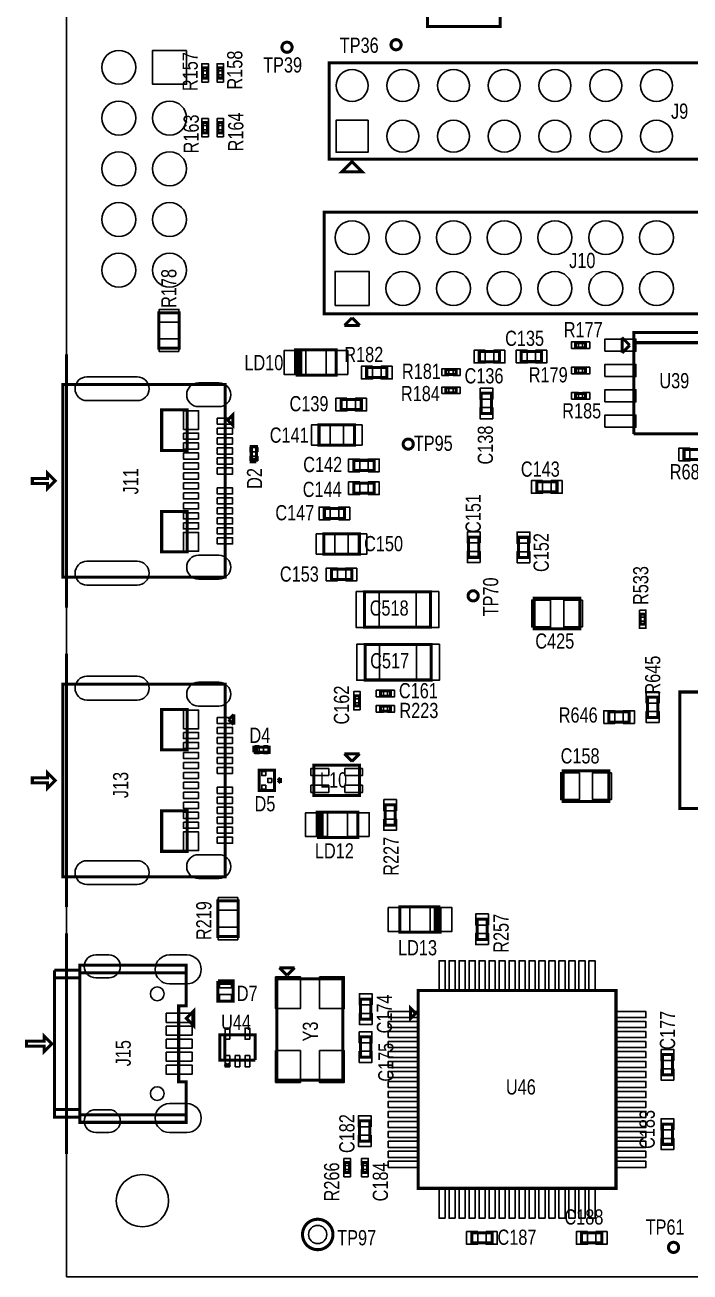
# Model space of a CAD drawing. Extents: x -458 to 3366, y -1416 to 6281.
# Drawn here: x -232 to 1080, y -141 to 2319 of the extents above; entities that cross this region are included whole.
import ezdxf
from ezdxf.enums import TextEntityAlignment as Align

# ---------------------------------------------------------------- set-up
doc = ezdxf.new("R2010")
doc.units = 0
for name, color, linetype in [('BG_OUTLINE', 95, 'CONTINUOUS'), ('PG_ASSEMBLY_TOP', 120, 'CONTINUOUS'), ('PIN_TOP', 140, 'CONTINUOUS'), ('RD_ASSEMBLY_TOP', 120, 'CONTINUOUS')]:
    doc.layers.add(name, color=color, linetype=linetype)

msp = doc.modelspace()

# ---------------------------------------------------------------- linework, layer by layer
at = {"layer": 'BG_OUTLINE'}
msp.add_lwpolyline([(-149.99, -150), (3196.46, -150), (3196.46, 5759.32), (-149.99, 5759.32)], close=True, dxfattribs=at)
at = {"layer": 'BG_OUTLINE', "const_width": 6}
for points in [[(-149.99, 1669.61), (-149.99, 1169.61)], [(-149.99, 1079.06), (-149.99, 579.06)], [(-149.99, 527.12), (-149.99, 92.12)]]:
    msp.add_lwpolyline(points, dxfattribs=at)
at = {"layer": 'PG_ASSEMBLY_TOP', "const_width": 6}
for points in [[(568, 2489), (562, 2489), (562, 2316), (705, 2316), (705, 2428), (562, 2428)], [(1758.27, 2244.47), (368.27, 2244.47), (368.27, 2054.47), (1758.27, 2054.47), (1758.27, 2244.47)], [(128.55, 2214.38), (128.55, 2234.38), (118.55, 2234.38), (118.55, 2214.38), (128.55, 2214.38)], [(158.55, 2214.38), (158.55, 2234.38), (148.55, 2234.38), (148.55, 2214.38), (158.55, 2214.38)], [(128.55, 2106.4), (128.55, 2126.4), (118.55, 2126.4), (118.55, 2106.4), (128.55, 2106.4)], [(158.55, 2106.4), (158.55, 2126.4), (148.55, 2126.4), (148.55, 2106.4), (158.55, 2106.4)], [(413.27, 2049.47), (433.27, 2029.47), (393.27, 2029.47), (413.27, 2049.47)], [(358.27, 1749.47), (1368.27, 1749.47), (1368.27, 1949.47), (358.27, 1949.47), (358.27, 1749.47)], [(72.55, 1681.4), (72.55, 1751.4), (32.55, 1751.4), (32.55, 1681.4), (72.55, 1681.4)], [(413.27, 1741.47), (398.27, 1726.47)], [(398.27, 1726.47), (428.27, 1726.47)], [(428.27, 1726.47), (413.27, 1741.47)], [(945.55, 1702.39), (945.55, 1672.39)], [(960.55, 1687.39), (945.55, 1702.39)], [(968.55, 1512.39), (1128.55, 1512.39), (1128.55, 1712.39), (968.55, 1712.39), (968.55, 1692.39), (1128.55, 1692.39)], [(302.05, 1628.4), (382.05, 1628.4), (382.05, 1678.4), (307.05, 1678.4)], [(307.05, 1678.4), (312.05, 1678.4), (312.05, 1628.4), (307.05, 1628.4), (307.05, 1678.4), (302.05, 1678.4), (302.05, 1628.4)], [(704.19, 1674.78), (664.19, 1674.78), (664.19, 1654.78), (704.19, 1654.78), (704.19, 1674.78)], [(746.89, 1654.9), (786.89, 1654.9), (786.89, 1674.9), (746.89, 1674.9), (746.89, 1654.9)], [(853.73, 1682.39), (873.73, 1682.39), (873.73, 1692.39), (853.73, 1692.39), (853.73, 1682.39)], [(945.55, 1672.39), (960.55, 1687.39)], [(1128.55, 1692.39), (968.55, 1692.39), (968.55, 1512.39)], [(482.05, 1643.4), (442.05, 1643.4), (442.05, 1623.4), (482.05, 1623.4), (482.05, 1643.4)], [(598.27, 1629.4), (618.27, 1629.4), (618.27, 1639.4), (598.27, 1639.4), (598.27, 1629.4)], [(853.73, 1632.39), (873.73, 1632.39), (873.73, 1642.39), (853.73, 1642.39), (853.73, 1632.39)], [(-157.08, 1609.61), (-157.08, 1229.61), (162.92, 1229.61), (162.92, 1609.61), (-157.08, 1609.61)], [(598.27, 1593.4), (618.27, 1593.4), (618.27, 1603.4), (598.27, 1603.4), (598.27, 1593.4)], [(431.55, 1580.26), (391.55, 1580.26), (391.55, 1560.26), (431.55, 1560.26), (431.55, 1580.26)], [(667.99, 1592.61), (667.99, 1552.61), (687.99, 1552.61), (687.99, 1592.61), (667.99, 1592.61)], [(853.73, 1582.39), (873.73, 1582.39), (873.73, 1592.39), (853.73, 1592.39), (853.73, 1582.39)], [(37.92, 1559.61), (37.92, 1479.61), (87.92, 1479.61), (87.92, 1559.61), (37.92, 1559.61)], [(167.92, 1539.61), (177.92, 1549.61), (177.92, 1529.61), (167.92, 1539.61)], [(418.06, 1530.26), (348.06, 1530.26), (348.06, 1490.26), (418.06, 1490.26), (418.06, 1530.26)], [(224.7, 1457.64), (224.7, 1487.64), (214.7, 1487.64), (214.7, 1462.64), (224.7, 1462.64)], [(1067.62, 1461.78), (1107.62, 1461.78), (1107.62, 1481.78), (1067.62, 1481.78), (1067.62, 1461.78)], [(224.7, 1462.64), (214.7, 1462.64), (214.7, 1457.64), (224.7, 1457.64)], [(416.55, 1440.26), (456.55, 1440.26), (456.55, 1460.26), (416.55, 1460.26), (416.55, 1440.26)], [(-187.08, 1424.61), (-217.08, 1424.61), (-217.08, 1414.61), (-187.08, 1414.61), (-187.08, 1404.61), (-172.08, 1419.61), (-187.08, 1434.61), (-187.08, 1424.61)], [(416.55, 1395.26), (456.55, 1395.26), (456.55, 1415.26), (416.55, 1415.26), (416.55, 1395.26)], [(817.26, 1417.9), (777.26, 1417.9), (777.26, 1397.9), (817.26, 1397.9), (817.26, 1417.9)], [(37.92, 1359.61), (37.92, 1279.61), (87.92, 1279.61), (87.92, 1359.61), (37.92, 1359.61)], [(398.56, 1365.46), (358.56, 1365.46), (358.56, 1345.46), (398.56, 1345.46), (398.56, 1365.46)], [(427.55, 1315.26), (357.55, 1315.26), (357.55, 1275.26), (427.55, 1275.26), (427.55, 1315.26)], [(663, 1268.95), (663, 1308.95), (643, 1308.95), (643, 1268.95), (663, 1268.95)], [(761.21, 1268.43), (761.21, 1308.43), (741.21, 1308.43), (741.21, 1268.43), (761.21, 1268.43)], [(412.55, 1245.4), (372.55, 1245.4), (372.55, 1225.4), (412.55, 1225.4), (412.55, 1245.4)], [(568, 1201), (438, 1201), (438, 1131), (568, 1131), (568, 1201)], [(862.48, 1188.11), (772.48, 1188.11), (772.48, 1128.11), (862.48, 1128.11), (862.48, 1188.11)], [(981.17, 1157.02), (981.17, 1137.02), (991.17, 1137.02), (991.17, 1157.02), (981.17, 1157.02)], [(569, 1097), (439, 1097), (439, 1027), (569, 1027), (569, 1097)], [(-157.08, 1019.06), (-157.08, 639.06), (162.92, 639.06), (162.92, 1019.06), (-157.08, 1019.06)], [(428, 976), (428, 996), (418, 996), (418, 976), (428, 976)], [(489.07, 1005.4), (469.07, 1005.4), (469.07, 995.4), (489.07, 995.4), (489.07, 1005.4)], [(1015.85, 953.29), (1015.85, 993.29), (995.85, 993.29), (995.85, 953.29), (1015.85, 953.29)], [(1519.55, 1003.4), (1059.55, 1003.4), (1059.55, 773.4), (1519.55, 773.4), (1519.55, 1003.4)], [(37.92, 969.06), (37.92, 889.06), (87.92, 889.06), (87.92, 969.06), (37.92, 969.06)], [(169.92, 949.06), (179.92, 959.06)], [(179.92, 959.06), (179.92, 939.06)], [(489.07, 975.4), (469.07, 975.4), (469.07, 965.4), (489.07, 965.4), (489.07, 975.4)], [(919.71, 944), (959.71, 944), (959.71, 964), (919.71, 964), (919.71, 944)], [(179.92, 939.06), (169.92, 949.06)], [(224.55, 884.4), (224.55, 894.4), (219.55, 894.4), (219.55, 884.4)], [(219.55, 884.4), (249.55, 884.4), (249.55, 894.4), (224.55, 894.4), (224.55, 884.4)], [(428.13, 859.06), (338.13, 859.06), (338.13, 799.06), (428.13, 799.06), (428.13, 859.06)], [(398.13, 881.56), (413.13, 866.56)], [(428.13, 881.56), (398.13, 881.56)], [(413.13, 866.56), (428.13, 881.56)], [(-187.08, 834.06), (-217.08, 834.06), (-217.08, 824.06), (-187.08, 824.06), (-187.08, 814.06), (-172.08, 829.06), (-187.08, 844.06), (-187.08, 834.06)], [(260.13, 849.06), (230.13, 849.06), (230.13, 809.06), (260.13, 809.06), (260.13, 849.06)], [(272.13, 834.06), (267.13, 829.06)], [(272.13, 824.06), (272.13, 834.06)], [(919.55, 847.6), (829.55, 847.6), (829.55, 787.6), (919.55, 787.6), (919.55, 847.6)], [(267.13, 829.06), (272.13, 824.06)], [(37.92, 769.06), (37.92, 689.06), (87.92, 689.06), (87.92, 769.06), (37.92, 769.06)], [(344.35, 716.61), (424.35, 716.61), (424.35, 766.61), (349.35, 766.61)], [(349.35, 766.61), (354.35, 766.61), (354.35, 716.61), (349.35, 716.61), (349.35, 766.61), (344.35, 766.61), (344.35, 716.61)], [(478.35, 780.9), (478.35, 740.9), (498.35, 740.9), (498.35, 780.9), (478.35, 780.9)], [(148.55, 591.4), (148.55, 521.4), (188.55, 521.4), (188.55, 591.4), (148.55, 591.4)], [(587.21, 579.69), (507.21, 579.69), (507.21, 529.69), (582.21, 529.69)], [(582.21, 529.69), (577.21, 529.69), (577.21, 579.69), (582.21, 579.69), (582.21, 529.69), (587.21, 529.69), (587.21, 579.69)], [(679.65, 515.4), (679.65, 555.4), (659.65, 555.4), (659.65, 515.4), (679.65, 515.4)], [(-123.61, 449.62), (86.39, 449.62), (86.39, 464.62), (-123.61, 464.62), (-123.61, 164.62)], [(-173.61, 439.62), (-123.61, 439.62), (-123.61, 454.62), (-173.61, 454.62)], [(-173.61, 454.62), (-173.61, 164.62), (-123.61, 164.62), (-123.61, 154.62), (86.39, 154.62), (86.39, 169.62), (-123.61, 169.62)], [(-123.61, 169.62), (86.39, 169.62), (86.39, 234.62), (71.39, 234.62), (71.39, 384.62), (86.39, 384.62), (86.39, 449.62), (-123.61, 449.62)], [(300.14, 459.51), (270.14, 459.51)], [(270.14, 459.51), (285.14, 444.51)], [(285.14, 444.51), (300.14, 459.51)], [(-173.61, 179.62), (-123.61, 179.62), (-123.61, 439.62), (-173.61, 439.62)], [(148.83, 428.41), (178.83, 428.41), (178.83, 433.41), (148.83, 433.41)], [(148.83, 433.41), (148.83, 393.41), (178.83, 393.41), (178.83, 428.41), (148.83, 428.41)], [(265.14, 437.51), (265.14, 237.51), (395.14, 237.51), (395.14, 437.51), (265.14, 437.51)], [(450.14, 357.8), (450.14, 397.8), (430.14, 397.8), (430.14, 357.8), (450.14, 357.8)], [(543.55, 24.4), (933.55, 24.4), (933.55, 414.4), (543.55, 414.4), (543.55, 24.4)], [(86.39, 359.62), (101.39, 374.62), (101.39, 344.62), (86.39, 359.62)], [(538.55, 369.4), (528.55, 379.4), (528.55, 359.4), (538.55, 369.4)], [(-178.61, 309.62), (-193.61, 324.62), (-193.61, 314.62), (-228.61, 314.62), (-228.61, 304.62), (-193.61, 304.62), (-193.61, 294.62), (-178.61, 309.62)], [(222.33, 277.41), (222.33, 327.41), (152.33, 327.41), (152.33, 277.41), (162.33, 277.41), (162.33, 327.41)], [(162.33, 327.41), (162.33, 277.41), (222.33, 277.41)], [(430, 323), (430, 283), (450, 283), (450, 323), (430, 323)], [(167.33, 270.41), (162.33, 265.41)], [(172.33, 265.41), (167.33, 270.41)], [(1024.96, 288.22), (1024.96, 248.22), (1044.96, 248.22), (1044.96, 288.22), (1024.96, 288.22)], [(162.33, 265.41), (172.33, 265.41)], [(-123.61, 164.62), (-123.61, 179.62), (-173.61, 179.62)], [(448.14, 117.4), (448.14, 157.4), (428.14, 157.4), (428.14, 117.4), (448.14, 117.4)], [(1044.96, 111.21), (1044.96, 151.21), (1024.96, 151.21), (1024.96, 111.21), (1044.96, 111.21)], [(398.55, 75.4), (398.55, 55.4), (408.55, 55.4), (408.55, 75.4), (398.55, 75.4)], [(443.55, 55.4), (443.55, 75.4), (433.55, 75.4), (433.55, 55.4), (443.55, 55.4)], [(689.26, -63.31), (649.26, -63.31), (649.26, -83.31), (689.26, -83.31), (689.26, -63.31)], [(905.79, -63.31), (865.79, -63.31), (865.79, -83.31), (905.79, -83.31), (905.79, -63.31)]]:
    msp.add_lwpolyline(points, dxfattribs=at)
for points in [[(295, 2275, 1), (275, 2275, 1), (295, 2275)], [(510, 2280, 1), (490, 2280, 1), (510, 2280)], [(534.01, 1492.32, 1), (514.01, 1492.32, 1), (534.01, 1492.32)], [(662, 1193, 1), (642, 1193, 1), (662, 1193)], [(375.55, -66.6, 1), (315.55, -66.6, 1), (375.55, -66.6)], [(1057, -92, 1), (1037, -92, 1), (1057, -92)]]:
    msp.add_lwpolyline(points, format="xyb", dxfattribs=at)
at = {"layer": 'PIN_TOP'}
for points in [[(87.05, 2268.9), (20.05, 2268.9), (20.05, 2201.9), (87.05, 2201.9)], [(130.05, 2228.4), (117.05, 2228.4), (117.05, 2242.4), (130.05, 2242.4)], [(160.05, 2228.4), (147.05, 2228.4), (147.05, 2242.4), (160.05, 2242.4)], [(130.05, 2206.36), (117.05, 2206.36), (117.05, 2220.36), (130.05, 2220.36)], [(160.05, 2206.36), (147.05, 2206.36), (147.05, 2220.36), (160.05, 2220.36)], [(130.05, 2120.42), (117.05, 2120.42), (117.05, 2134.42), (130.05, 2134.42)], [(160.05, 2120.42), (147.05, 2120.42), (147.05, 2134.42), (160.05, 2134.42)], [(444.77, 2130.97), (444.77, 2067.97), (381.77, 2067.97), (381.77, 2130.97)], [(130.05, 2098.38), (117.05, 2098.38), (117.05, 2112.38), (130.05, 2112.38)], [(160.05, 2098.38), (147.05, 2098.38), (147.05, 2112.38), (160.05, 2112.38)], [(379.77, 1765.97), (379.77, 1832.97), (446.77, 1832.97), (446.77, 1765.97)], [(72.05, 1733.03), (33.05, 1733.03), (33.05, 1758.03), (72.05, 1758.03)], [(72.05, 1674.77), (33.05, 1674.77), (33.05, 1699.77), (72.05, 1699.77)], [(911.75, 1675.39), (911.75, 1699.39), (972.75, 1699.39), (972.75, 1675.39)], [(322.21, 1629.9), (279.21, 1629.9), (279.21, 1676.9), (322.21, 1676.9)], [(404.89, 1629.9), (361.89, 1629.9), (361.89, 1676.9), (404.89, 1676.9)], [(675.9, 1677.28), (675.9, 1652.28), (653.9, 1652.28), (653.9, 1677.28)], [(714.48, 1677.28), (714.48, 1652.28), (692.48, 1652.28), (692.48, 1677.28)], [(736.6, 1652.4), (736.6, 1677.4), (758.6, 1677.4), (758.6, 1652.4)], [(775.18, 1652.4), (775.18, 1677.4), (797.18, 1677.4), (797.18, 1652.4)], [(845.71, 1680.89), (845.71, 1693.89), (859.71, 1693.89), (859.71, 1680.89)], [(867.75, 1680.89), (867.75, 1693.89), (881.75, 1693.89), (881.75, 1680.89)], [(911.75, 1625.39), (911.75, 1649.39), (972.75, 1649.39), (972.75, 1625.39)], [(453.76, 1645.9), (453.76, 1620.9), (431.76, 1620.9), (431.76, 1645.9)], [(492.34, 1645.9), (492.34, 1620.9), (470.34, 1620.9), (470.34, 1645.9)], [(590.25, 1627.9), (590.25, 1640.9), (604.25, 1640.9), (604.25, 1627.9)], [(612.29, 1627.9), (612.29, 1640.9), (626.29, 1640.9), (626.29, 1627.9)], [(845.71, 1630.89), (845.71, 1643.89), (859.71, 1643.89), (859.71, 1630.89)], [(867.75, 1630.89), (867.75, 1643.89), (881.75, 1643.89), (881.75, 1630.89)], [(590.25, 1591.9), (590.25, 1604.9), (604.25, 1604.9), (604.25, 1591.9)], [(612.29, 1591.9), (612.29, 1604.9), (626.29, 1604.9), (626.29, 1591.9)], [(665.49, 1602.9), (690.49, 1602.9), (690.49, 1580.9), (665.49, 1580.9)], [(911.75, 1575.39), (911.75, 1599.39), (972.75, 1599.39), (972.75, 1575.39)], [(403.26, 1582.76), (403.26, 1557.76), (381.26, 1557.76), (381.26, 1582.76)], [(441.84, 1582.76), (441.84, 1557.76), (419.84, 1557.76), (419.84, 1582.76)], [(845.71, 1580.89), (845.71, 1593.89), (859.71, 1593.89), (859.71, 1580.89)], [(867.75, 1580.89), (867.75, 1593.89), (881.75, 1593.89), (881.75, 1580.89)], [(80.68, 1521.19), (80.68, 1558.19), (110.68, 1558.19), (110.68, 1521.19)], [(665.49, 1564.32), (690.49, 1564.32), (690.49, 1542.32), (665.49, 1542.32)], [(147.6, 1543.72), (177.6, 1543.72), (177.6, 1531.72), (147.6, 1531.72)], [(370.06, 1530.26), (370.06, 1490.26), (333.06, 1490.26), (333.06, 1530.26)], [(433.06, 1530.26), (433.06, 1490.26), (396.06, 1490.26), (396.06, 1530.26)], [(911.75, 1525.39), (911.75, 1549.39), (972.75, 1549.39), (972.75, 1525.39)], [(80.68, 1514.19), (110.68, 1514.19), (110.68, 1502.19), (80.68, 1502.19)], [(147.6, 1524.03), (177.6, 1524.03), (177.6, 1512.03), (147.6, 1512.03)], [(147.6, 1504.35), (177.6, 1504.35), (177.6, 1492.35), (147.6, 1492.35)], [(80.68, 1494.51), (110.68, 1494.51), (110.68, 1482.51), (80.68, 1482.51)], [(147.6, 1484.67), (177.6, 1484.67), (177.6, 1472.67), (147.6, 1472.67)], [(227.2, 1476.8), (212.2, 1476.8), (212.2, 1485.8), (227.2, 1485.8)], [(1057.33, 1459.28), (1057.33, 1484.28), (1079.33, 1484.28), (1079.33, 1459.28)], [(80.68, 1474.82), (110.68, 1474.82), (110.68, 1462.82), (80.68, 1462.82)], [(80.68, 1455.14), (110.68, 1455.14), (110.68, 1443.14), (80.68, 1443.14)], [(147.6, 1464.98), (177.6, 1464.98), (177.6, 1452.98), (147.6, 1452.98)], [(227.2, 1459.48), (212.2, 1459.48), (212.2, 1468.48), (227.2, 1468.48)], [(406.26, 1437.76), (406.26, 1462.76), (428.26, 1462.76), (428.26, 1437.76)], [(444.84, 1437.76), (444.84, 1462.76), (466.84, 1462.76), (466.84, 1437.76)], [(80.68, 1435.45), (110.68, 1435.45), (110.68, 1423.45), (80.68, 1423.45)], [(147.6, 1445.29), (177.6, 1445.29), (177.6, 1433.29), (147.6, 1433.29)], [(80.68, 1415.77), (110.68, 1415.77), (110.68, 1403.77), (80.68, 1403.77)], [(147.6, 1405.93), (177.6, 1405.93), (177.6, 1393.93), (147.6, 1393.93)], [(406.26, 1392.76), (406.26, 1417.76), (428.26, 1417.76), (428.26, 1392.76)], [(444.84, 1392.76), (444.84, 1417.76), (466.84, 1417.76), (466.84, 1392.76)], [(788.97, 1420.4), (788.97, 1395.4), (766.97, 1395.4), (766.97, 1420.4)], [(827.55, 1420.4), (827.55, 1395.4), (805.55, 1395.4), (805.55, 1420.4)], [(80.68, 1396.08), (110.68, 1396.08), (110.68, 1384.08), (80.68, 1384.08)], [(147.6, 1386.24), (177.6, 1386.24), (177.6, 1374.24), (147.6, 1374.24)], [(80.68, 1376.4), (110.68, 1376.4), (110.68, 1364.4), (80.68, 1364.4)], [(80.68, 1356.71), (110.68, 1356.71), (110.68, 1344.71), (80.68, 1344.71)], [(147.6, 1366.55), (177.6, 1366.55), (177.6, 1354.55), (147.6, 1354.55)], [(370.27, 1367.96), (370.27, 1342.96), (348.27, 1342.96), (348.27, 1367.96)], [(408.85, 1367.96), (408.85, 1342.96), (386.85, 1342.96), (386.85, 1367.96)], [(80.68, 1337.03), (110.68, 1337.03), (110.68, 1325.03), (80.68, 1325.03)], [(147.6, 1346.87), (177.6, 1346.87), (177.6, 1334.87), (147.6, 1334.87)], [(80.68, 1281.03), (80.68, 1318.03), (110.68, 1318.03), (110.68, 1281.03)], [(147.6, 1327.19), (177.6, 1327.19), (177.6, 1315.19), (147.6, 1315.19)], [(147.6, 1307.5), (177.6, 1307.5), (177.6, 1295.5), (147.6, 1295.5)], [(379.55, 1315.26), (379.55, 1275.26), (342.55, 1275.26), (342.55, 1315.26)], [(442.55, 1315.26), (442.55, 1275.26), (405.55, 1275.26), (405.55, 1315.26)], [(665.5, 1297.24), (640.5, 1297.24), (640.5, 1319.24), (665.5, 1319.24)], [(763.71, 1296.72), (738.71, 1296.72), (738.71, 1318.72), (763.71, 1318.72)], [(665.5, 1258.66), (640.5, 1258.66), (640.5, 1280.66), (665.5, 1280.66)], [(763.71, 1258.14), (738.71, 1258.14), (738.71, 1280.14), (763.71, 1280.14)], [(384.26, 1247.9), (384.26, 1222.9), (362.26, 1222.9), (362.26, 1247.9)], [(422.84, 1247.9), (422.84, 1222.9), (400.84, 1222.9), (400.84, 1247.9)], [(466.44, 1201.5), (466.44, 1130.5), (421.44, 1130.5), (421.44, 1201.5)], [(584.56, 1201.5), (584.56, 1130.5), (539.56, 1130.5), (539.56, 1201.5)], [(804.48, 1184.61), (804.48, 1131.61), (767.48, 1131.61), (767.48, 1184.61)], [(867.48, 1184.61), (867.48, 1131.61), (830.48, 1131.61), (830.48, 1184.61)], [(979.67, 1165.04), (992.67, 1165.04), (992.67, 1151.04), (979.67, 1151.04)], [(979.67, 1143), (992.67, 1143), (992.67, 1129), (979.67, 1129)], [(467.44, 1097.5), (467.44, 1026.5), (422.44, 1026.5), (422.44, 1097.5)], [(585.56, 1097.5), (585.56, 1026.5), (540.56, 1026.5), (540.56, 1097.5)], [(429.5, 990.02), (416.5, 990.02), (416.5, 1004.02), (429.5, 1004.02)], [(475.05, 1006.9), (475.05, 993.9), (461.05, 993.9), (461.05, 1006.9)], [(497.09, 1006.9), (497.09, 993.9), (483.09, 993.9), (483.09, 1006.9)], [(1018.35, 981.58), (993.35, 981.58), (993.35, 1003.58), (1018.35, 1003.58)], [(80.68, 930.64), (80.68, 967.64), (110.68, 967.64), (110.68, 930.64)], [(429.5, 967.98), (416.5, 967.98), (416.5, 981.98), (429.5, 981.98)], [(475.05, 976.9), (475.05, 963.9), (461.05, 963.9), (461.05, 976.9)], [(497.09, 976.9), (497.09, 963.9), (483.09, 963.9), (483.09, 976.9)], [(909.42, 941.5), (909.42, 966.5), (931.42, 966.5), (931.42, 941.5)], [(948, 941.5), (948, 966.5), (970, 966.5), (970, 941.5)], [(1018.35, 943), (993.35, 943), (993.35, 965), (1018.35, 965)], [(147.6, 953.17), (177.6, 953.17), (177.6, 941.17), (147.6, 941.17)], [(80.68, 923.64), (110.68, 923.64), (110.68, 911.64), (80.68, 911.64)], [(147.6, 933.48), (177.6, 933.48), (177.6, 921.48), (147.6, 921.48)], [(147.6, 913.8), (177.6, 913.8), (177.6, 901.8), (147.6, 901.8)], [(80.68, 903.96), (110.68, 903.96), (110.68, 891.96), (80.68, 891.96)], [(147.6, 894.12), (177.6, 894.12), (177.6, 882.12), (147.6, 882.12)], [(221.39, 881.9), (221.39, 896.9), (230.39, 896.9), (230.39, 881.9)], [(238.71, 881.9), (238.71, 896.9), (247.71, 896.9), (247.71, 881.9)], [(80.68, 884.27), (110.68, 884.27), (110.68, 872.27), (80.68, 872.27)], [(80.68, 864.59), (110.68, 864.59), (110.68, 852.59), (80.68, 852.59)], [(147.6, 874.43), (177.6, 874.43), (177.6, 862.43), (147.6, 862.43)], [(80.68, 844.9), (110.68, 844.9), (110.68, 832.9), (80.68, 832.9)], [(147.6, 854.74), (177.6, 854.74), (177.6, 842.74), (147.6, 842.74)], [(243.22, 846.45), (243.22, 838.45), (235.22, 838.45), (235.22, 846.45)], [(367.17, 852.79), (367.17, 838.79), (332.17, 838.79), (332.17, 852.79)], [(434.09, 852.79), (434.09, 838.79), (399.09, 838.79), (399.09, 852.79)], [(861.55, 844.1), (861.55, 791.1), (824.55, 791.1), (824.55, 844.1)], [(924.55, 844.1), (924.55, 791.1), (887.55, 791.1), (887.55, 844.1)], [(80.68, 825.22), (110.68, 825.22), (110.68, 813.22), (80.68, 813.22)], [(147.6, 815.38), (177.6, 815.38), (177.6, 803.38), (147.6, 803.38)], [(243.22, 819.67), (243.22, 811.67), (235.22, 811.67), (235.22, 819.67)], [(255.04, 833.06), (255.04, 825.06), (247.04, 825.06), (247.04, 833.06)], [(367.17, 819.33), (367.17, 805.33), (332.17, 805.33), (332.17, 819.33)], [(434.09, 819.33), (434.09, 805.33), (399.09, 805.33), (399.09, 819.33)], [(80.68, 805.53), (110.68, 805.53), (110.68, 793.53), (80.68, 793.53)], [(147.6, 795.69), (177.6, 795.69), (177.6, 783.69), (147.6, 783.69)], [(475.85, 791.19), (500.85, 791.19), (500.85, 769.19), (475.85, 769.19)], [(80.68, 785.85), (110.68, 785.85), (110.68, 773.85), (80.68, 773.85)], [(80.68, 766.16), (110.68, 766.16), (110.68, 754.16), (80.68, 754.16)], [(147.6, 776), (177.6, 776), (177.6, 764), (147.6, 764)], [(364.51, 718.11), (321.51, 718.11), (321.51, 765.11), (364.51, 765.11)], [(447.19, 718.11), (404.19, 718.11), (404.19, 765.11), (447.19, 765.11)], [(80.68, 746.48), (110.68, 746.48), (110.68, 734.48), (80.68, 734.48)], [(147.6, 756.32), (177.6, 756.32), (177.6, 744.32), (147.6, 744.32)], [(475.85, 752.61), (500.85, 752.61), (500.85, 730.61), (475.85, 730.61)], [(80.68, 690.48), (80.68, 727.48), (110.68, 727.48), (110.68, 690.48)], [(147.6, 736.64), (177.6, 736.64), (177.6, 724.64), (147.6, 724.64)], [(147.6, 716.95), (177.6, 716.95), (177.6, 704.95), (147.6, 704.95)], [(149.05, 598.03), (188.05, 598.03), (188.05, 573.03), (149.05, 573.03)], [(484.37, 578.19), (527.37, 578.19), (527.37, 531.19), (484.37, 531.19)], [(567.05, 578.19), (610.05, 578.19), (610.05, 531.19), (567.05, 531.19)], [(682.15, 543.69), (657.15, 543.69), (657.15, 565.69), (682.15, 565.69)], [(149.05, 539.77), (188.05, 539.77), (188.05, 514.77), (149.05, 514.77)], [(682.15, 505.11), (657.15, 505.11), (657.15, 527.11), (682.15, 527.11)], [(596.91, 414.31), (584.91, 414.31), (584.91, 473.31), (596.91, 473.31)], [(616.6, 414.31), (604.6, 414.31), (604.6, 473.31), (616.6, 473.31)], [(636.28, 414.31), (624.28, 414.31), (624.28, 473.31), (636.28, 473.31)], [(655.97, 414.31), (643.97, 414.31), (643.97, 473.31), (655.97, 473.31)], [(675.65, 414.31), (663.65, 414.31), (663.65, 473.31), (675.65, 473.31)], [(695.34, 414.31), (683.34, 414.31), (683.34, 473.31), (695.34, 473.31)], [(715.02, 414.31), (703.02, 414.31), (703.02, 473.31), (715.02, 473.31)], [(734.71, 414.31), (722.71, 414.31), (722.71, 473.31), (734.71, 473.31)], [(754.39, 414.31), (742.39, 414.31), (742.39, 473.31), (754.39, 473.31)], [(774.08, 414.31), (762.08, 414.31), (762.08, 473.31), (774.08, 473.31)], [(793.76, 414.31), (781.76, 414.31), (781.76, 473.31), (793.76, 473.31)], [(813.45, 414.31), (801.45, 414.31), (801.45, 473.31), (813.45, 473.31)], [(833.13, 414.31), (821.13, 414.31), (821.13, 473.31), (833.13, 473.31)], [(852.82, 414.31), (840.82, 414.31), (840.82, 473.31), (852.82, 473.31)], [(872.5, 414.31), (860.5, 414.31), (860.5, 473.31), (872.5, 473.31)], [(892.19, 414.31), (880.19, 414.31), (880.19, 473.31), (892.19, 473.31)], [(151.83, 433.8), (175.83, 433.8), (175.83, 419.8), (151.83, 419.8)], [(262.33, 441.84), (311.33, 441.84), (311.33, 378.84), (262.33, 378.84)], [(348.95, 441.84), (397.95, 441.84), (397.95, 378.84), (348.95, 378.84)], [(151.83, 407.02), (175.83, 407.02), (175.83, 393.02), (151.83, 393.02)], [(452.64, 386.09), (427.64, 386.09), (427.64, 408.09), (452.64, 408.09)], [(46.95, 369.8), (97.95, 369.8), (97.95, 351.8), (46.95, 351.8)], [(452.64, 347.51), (427.64, 347.51), (427.64, 369.51), (452.64, 369.51)], [(484.64, 361.04), (484.64, 373.04), (543.64, 373.04), (543.64, 361.04)], [(933.46, 361.04), (933.46, 373.04), (992.46, 373.04), (992.46, 361.04)], [(484.64, 341.35), (484.64, 353.35), (543.64, 353.35), (543.64, 341.35)], [(933.46, 341.35), (933.46, 353.35), (992.46, 353.35), (992.46, 341.35)], [(46.95, 344.21), (97.95, 344.21), (97.95, 326.21), (46.95, 326.21)], [(172.15, 318.58), (163.15, 318.58), (163.15, 340.58), (172.15, 340.58)], [(211.51, 318.58), (202.51, 318.58), (202.51, 340.58), (211.51, 340.58)], [(427.5, 333.29), (452.5, 333.29), (452.5, 311.29), (427.5, 311.29)], [(484.64, 321.67), (484.64, 333.67), (543.64, 333.67), (543.64, 321.67)], [(933.46, 321.67), (933.46, 333.67), (992.46, 333.67), (992.46, 321.67)], [(46.95, 318.62), (97.95, 318.62), (97.95, 300.62), (46.95, 300.62)], [(262.33, 296.18), (311.33, 296.18), (311.33, 233.18), (262.33, 233.18)], [(348.95, 296.18), (397.95, 296.18), (397.95, 233.18), (348.95, 233.18)], [(484.64, 301.98), (484.64, 313.98), (543.64, 313.98), (543.64, 301.98)], [(933.46, 301.98), (933.46, 313.98), (992.46, 313.98), (992.46, 301.98)], [(1022.46, 298.51), (1047.46, 298.51), (1047.46, 276.51), (1022.46, 276.51)], [(46.95, 293.03), (97.95, 293.03), (97.95, 275.03), (46.95, 275.03)], [(172.15, 264.24), (163.15, 264.24), (163.15, 286.24), (172.15, 286.24)], [(191.83, 264.24), (182.83, 264.24), (182.83, 286.24), (191.83, 286.24)], [(211.51, 264.24), (202.51, 264.24), (202.51, 286.24), (211.51, 286.24)], [(427.5, 294.71), (452.5, 294.71), (452.5, 272.71), (427.5, 272.71)], [(484.64, 282.3), (484.64, 294.3), (543.64, 294.3), (543.64, 282.3)], [(484.64, 262.61), (484.64, 274.61), (543.64, 274.61), (543.64, 262.61)], [(933.46, 282.3), (933.46, 294.3), (992.46, 294.3), (992.46, 282.3)], [(933.46, 262.61), (933.46, 274.61), (992.46, 274.61), (992.46, 262.61)], [(46.95, 267.44), (97.95, 267.44), (97.95, 249.44), (46.95, 249.44)], [(484.64, 242.93), (484.64, 254.93), (543.64, 254.93), (543.64, 242.93)], [(933.46, 242.93), (933.46, 254.93), (992.46, 254.93), (992.46, 242.93)], [(1022.46, 259.93), (1047.46, 259.93), (1047.46, 237.93), (1022.46, 237.93)], [(484.64, 223.24), (484.64, 235.24), (543.64, 235.24), (543.64, 223.24)], [(933.46, 223.24), (933.46, 235.24), (992.46, 235.24), (992.46, 223.24)], [(484.64, 203.56), (484.64, 215.56), (543.64, 215.56), (543.64, 203.56)], [(933.46, 203.56), (933.46, 215.56), (992.46, 215.56), (992.46, 203.56)], [(484.64, 183.87), (484.64, 195.87), (543.64, 195.87), (543.64, 183.87)], [(484.64, 164.19), (484.64, 176.19), (543.64, 176.19), (543.64, 164.19)], [(933.46, 183.87), (933.46, 195.87), (992.46, 195.87), (992.46, 183.87)], [(933.46, 164.19), (933.46, 176.19), (992.46, 176.19), (992.46, 164.19)], [(450.64, 145.69), (425.64, 145.69), (425.64, 167.69), (450.64, 167.69)], [(484.64, 144.5), (484.64, 156.5), (543.64, 156.5), (543.64, 144.5)], [(933.46, 144.5), (933.46, 156.5), (992.46, 156.5), (992.46, 144.5)], [(1047.46, 139.5), (1022.46, 139.5), (1022.46, 161.5), (1047.46, 161.5)], [(450.64, 107.11), (425.64, 107.11), (425.64, 129.11), (450.64, 129.11)], [(484.64, 124.82), (484.64, 136.82), (543.64, 136.82), (543.64, 124.82)], [(933.46, 124.82), (933.46, 136.82), (992.46, 136.82), (992.46, 124.82)], [(484.64, 105.13), (484.64, 117.13), (543.64, 117.13), (543.64, 105.13)], [(933.46, 105.13), (933.46, 117.13), (992.46, 117.13), (992.46, 105.13)], [(1047.46, 100.92), (1022.46, 100.92), (1022.46, 122.92), (1047.46, 122.92)], [(397.05, 83.42), (410.05, 83.42), (410.05, 69.42), (397.05, 69.42)], [(445.05, 69.42), (432.05, 69.42), (432.05, 83.42), (445.05, 83.42)], [(484.64, 85.45), (484.64, 97.45), (543.64, 97.45), (543.64, 85.45)], [(484.64, 65.76), (484.64, 77.76), (543.64, 77.76), (543.64, 65.76)], [(933.46, 85.45), (933.46, 97.45), (992.46, 97.45), (992.46, 85.45)], [(933.46, 65.76), (933.46, 77.76), (992.46, 77.76), (992.46, 65.76)], [(397.05, 61.38), (410.05, 61.38), (410.05, 47.38), (397.05, 47.38)], [(445.05, 47.38), (432.05, 47.38), (432.05, 61.38), (445.05, 61.38)], [(596.91, -34.51), (584.91, -34.51), (584.91, 24.49), (596.91, 24.49)], [(616.6, -34.51), (604.6, -34.51), (604.6, 24.49), (616.6, 24.49)], [(636.28, -34.51), (624.28, -34.51), (624.28, 24.49), (636.28, 24.49)], [(655.97, -34.51), (643.97, -34.51), (643.97, 24.49), (655.97, 24.49)], [(675.65, -34.51), (663.65, -34.51), (663.65, 24.49), (675.65, 24.49)], [(695.34, -34.51), (683.34, -34.51), (683.34, 24.49), (695.34, 24.49)], [(715.02, -34.51), (703.02, -34.51), (703.02, 24.49), (715.02, 24.49)], [(734.71, -34.51), (722.71, -34.51), (722.71, 24.49), (734.71, 24.49)], [(754.39, -34.51), (742.39, -34.51), (742.39, 24.49), (754.39, 24.49)], [(774.08, -34.51), (762.08, -34.51), (762.08, 24.49), (774.08, 24.49)], [(793.76, -34.51), (781.76, -34.51), (781.76, 24.49), (793.76, 24.49)], [(813.45, -34.51), (801.45, -34.51), (801.45, 24.49), (813.45, 24.49)], [(833.13, -34.51), (821.13, -34.51), (821.13, 24.49), (833.13, 24.49)], [(852.82, -34.51), (840.82, -34.51), (840.82, 24.49), (852.82, 24.49)], [(872.5, -34.51), (860.5, -34.51), (860.5, 24.49), (872.5, 24.49)], [(892.19, -34.51), (880.19, -34.51), (880.19, 24.49), (892.19, 24.49)], [(660.97, -60.81), (660.97, -85.81), (638.97, -85.81), (638.97, -60.81)], [(699.55, -60.81), (699.55, -85.81), (677.55, -85.81), (677.55, -60.81)], [(877.5, -60.81), (877.5, -85.81), (855.5, -85.81), (855.5, -60.81)], [(916.08, -60.81), (916.08, -85.81), (894.08, -85.81), (894.08, -60.81)]]:
    msp.add_lwpolyline(points, close=True, dxfattribs=at)
for points in [[(-10.31, 1578), (-109.31, 1578, -1), (-109.31, 1625), (-10.31, 1625, -1)], [(150.71, 1566.19), (110.71, 1566.19, -1), (110.71, 1613.19), (150.71, 1613.19, -1)], [(-10.31, 1214.22), (-109.31, 1214.22, -1), (-109.31, 1261.22), (-10.31, 1261.22, -1)], [(150.71, 1226.03), (110.71, 1226.03, -1), (110.71, 1273.03), (150.71, 1273.03, -1)], [(-10.31, 987.45), (-109.31, 987.45, -1), (-109.31, 1034.45), (-10.31, 1034.45, -1)], [(150.71, 975.64), (110.71, 975.64, -1), (110.71, 1022.64), (150.71, 1022.64, -1)], [(-10.31, 623.67), (-109.31, 623.67, -1), (-109.31, 670.67), (-10.31, 670.67, -1)], [(150.71, 635.48), (110.71, 635.48, -1), (110.71, 682.48), (150.71, 682.48, -1)], [(-66.12, 439.68), (-92.12, 439.68, -1), (-92.12, 484.68), (-66.12, 484.68, -1)], [(87.48, 427.77), (53.48, 427.77, -1), (53.48, 484.77), (87.48, 484.77, -1)], [(-66.12, 134.56), (-92.12, 134.56, -1), (-92.12, 179.56), (-66.12, 179.56, -1)], [(87.48, 134.47), (53.48, 134.47, -1), (53.48, 191.47), (87.48, 191.47, -1)]]:
    msp.add_lwpolyline(points, format="xyb", close=True, dxfattribs=at)
for centre, radius in [((500, 2280), 9), ((-46.45, 2235.4), 33.5), ((285, 2275), 9), ((413.27, 2199.47), 31.5), ((513.27, 2199.47), 31.5), ((613.27, 2199.47), 31.5), ((713.27, 2199.47), 31.5), ((813.27, 2199.47), 31.5), ((913.27, 2199.47), 31.5), ((1013.27, 2199.47), 31.5), ((-46.45, 2135.4), 33.5), ((53.55, 2135.4), 33.5), ((513.27, 2099.47), 31.5), ((613.27, 2099.47), 31.5), ((713.27, 2099.47), 31.5), ((813.27, 2099.47), 31.5), ((913.27, 2099.47), 31.5), ((1013.27, 2099.47), 31.5), ((-46.45, 2035.4), 33.5), ((53.55, 2035.4), 33.5), ((-46.45, 1935.4), 33.5), ((53.55, 1935.4), 33.5), ((413.27, 1899.47), 33.5), ((513.27, 1899.47), 33.5), ((613.27, 1899.47), 33.5), ((713.27, 1899.47), 33.5), ((813.27, 1899.47), 33.5), ((913.27, 1899.47), 33.5), ((1013.27, 1899.47), 33.5), ((-46.45, 1835.4), 33.5), ((53.55, 1835.4), 33.5), ((513.27, 1799.47), 33.5), ((613.27, 1799.47), 33.5), ((713.27, 1799.47), 33.5), ((813.27, 1799.47), 33.5), ((913.27, 1799.47), 33.5), ((1013.27, 1799.47), 33.5), ((524.01, 1492.32), 9), ((652, 1193), 9), ((29.15, 408.04), 13.5), ((29.15, 211.2), 13.5), ((0, 0), 51.5), ((345.55, -66.6), 18), ((1047, -92), 9)]:
    msp.add_circle(centre, radius, dxfattribs=at)

# ---------------------------------------------------------------- texts
at = {"layer": 'RD_ASSEMBLY_TOP', "width": 0.8}
for s, p in [('TP36', (389, 2264)), ('TP39', (237.95, 2225.15)), ('J10', (841.27, 1839.47)), ('C135', (715, 1686)), ('R182', (398, 1654)), ('LD10', (201, 1638)), ('C136', (635, 1612)), ('C139', (290, 1557)), ('C141', (251, 1495)), ('TP95', (535, 1479)), ('C142', (317, 1437)), ('C143', (746, 1428)), ('R680', (1039.62, 1422.78)), ('C144', (316, 1388)), ('C147', (262, 1342)), ('C150', (437, 1281)), ('C153', (271, 1221)), ('C518', (448, 1154)), ('C425', (774.52, 1088.89)), ('C517', (449, 1050)), ('R646', (820.71, 943)), ('D4', (211, 903)), ('C158', (824.45, 862.4)), ('L10', (350, 815)), ('D5', (221, 768)), ('LD12', (340, 675)), ('LD13', (504, 484)), ('D7', (186, 394)), ('U44', (155, 337)), ('U46', (716.55, 209.4)), ('C188', (832, -47)), ('TP61', (992, -67)), ('TP97', (384, -88)), ('C187', (700, -87))]:
    msp.add_text(s, height=30, dxfattribs=at).set_placement(p)
for s, p in [('R157', (109, 2227)), ('R158', (197, 2230)), ('R163', (111, 2104)), ('R164', (199, 2108)), ('R533', (997.27, 1213.34)), ('C162', (407.45, 977.6)), ('R266', (388, 37)), ('C184', (484, 37))]:
    msp.add_text(s, height=30, rotation=90, dxfattribs=at).set_placement(p, align=Align.CENTER)
for s, p in [('J9', (1059, 2134)), ('R177', (869, 1703)), ('R181', (550, 1621)), ('R179', (800, 1614)), ('U39', (1048.55, 1602.39)), ('R184', (548, 1577)), ('R185', (866, 1543)), ('C161', (544, 991)), ('R223', (545, 952))]:
    msp.add_text(s, height=30, dxfattribs=at).set_placement(p, align=Align.CENTER)
for s, p in [('R178', (67, 1761)), ('C138', (691, 1452)), ('J11', (-8, 1393)), ('D2', (236, 1404)), ('C151', (667, 1317)), ('C152', (801, 1240)), ('TP70', (701.45, 1152.6)), ('R645', (1020.85, 998.29)), ('J13', (-28, 794)), ('R227', (505, 641)), ('R219', (136, 514)), ('R257', (722, 489)), ('C174', (492, 330)), ('C177', (1050.04, 297.78)), ('Y3', (346, 314)), ('J15', (-23, 265)), ('C175', (494.86, 234.78)), ('C183', (1009.96, 102.21)), ('C182', (418, 94))]:
    msp.add_text(s, height=30, rotation=90, dxfattribs=at).set_placement(p)

doc.saveas('drawing.dxf')
